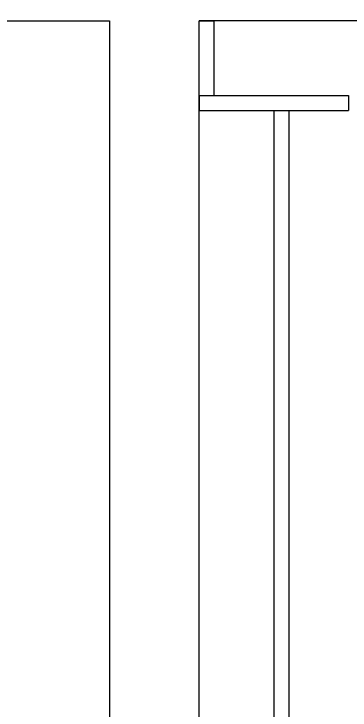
# Model space of a CAD drawing. Header units: millimetres. Extents: x 188.6 to 263.2, y 40.1 to 120.1.
# Drawn here: x 251.456 to 251.906, y 57.049 to 57.981 of the extents above; entities that cross this region are included whole.
import ezdxf

# ---------------------------------------------------------------- set-up
doc = ezdxf.new("R2010")
doc.units = ezdxf.units.MM
doc.layers.add('ARQ', color=8, linetype='Continuous')

# ---------------------------------------------------------------- blocks, each defined once
blk = doc.blocks.new('arq-3pav')
at = {"layer": 'ARQ'}
for p, q in [((46.07533, 17.71492), (46.57533, 17.71505)), ((46.57533, 17.71502), (46.57533, 14.6)), ((46.69533, 14.72), (46.69533, 17.71502)), ((47.05726, 17.71502), (46.69533, 17.71502)), ((46.69533, 17.61502), (46.69533, 17.71502)), ((46.71533, 17.61502), (46.71533, 17.71502)), ((46.69533, 17.61502), (46.89533, 17.61502)), ((46.69533, 17.59502), (46.89533, 17.59502)), ((46.79533, 17.59502), (46.79533, 14.82)), ((46.81533, 17.59502), (46.81533, 14.84))]:
    blk.add_line(p, q, dxfattribs=at)
at = {"layer": 'ARQ', "linetype": 'Continuous'}
for p, q in [((46.69533, 17.71502), (46.71533, 17.71502)), ((46.69533, 17.61502), (46.69533, 17.59502)), ((46.69533, 17.61502), (46.71533, 17.61502)), ((46.89533, 17.61502), (46.89533, 17.59502))]:
    blk.add_line(p, q, dxfattribs=at)
at = {"layer": 'ARQ'}
blk.add_lwpolyline([(46.43495, 19.25483), (46.43516, 17.71502), (46.57533, 17.71502)], dxfattribs=at)

msp = doc.modelspace()

# ---------------------------------------------------------------- block references
msp.add_blockref('arq-3pav', (205.00842, 40.25682))

doc.saveas('drawing.dxf')
